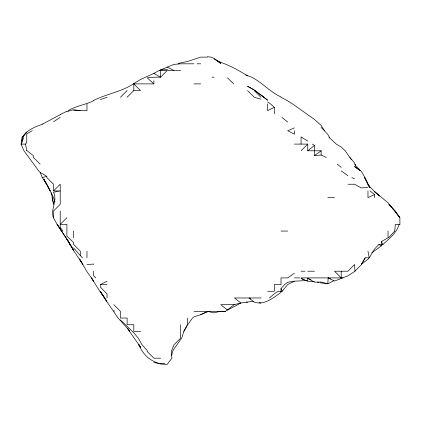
<?xml version="1.0" encoding="UTF-8"?>
<svg xmlns="http://www.w3.org/2000/svg" width="421" height="421" viewBox="0 0 421 421"><rect width="100%" height="100%" fill="white"/><g stroke="black" fill="none" stroke-linecap="round" stroke-linejoin="round"><path stroke-width="0.63" d="M330.453 278.791L328.133 277.902L327.833 283.807L319.923 282.759M21.903 141.056L22.129 137.409L26.765 132.078L22.324 137.409L21.05 144.098L23.96 150.786L38.648 170.858L40.148 172.394L46.836 176.404L46.836 177.546L53.53 184.24L53.53 190.929L60.219 190.929L53.53 192.276C57.84 200.733 50.273 209.148 53.399 217.689L53.53 217.925C59.693 229.392 67.897 239.607 73.985 251.142L82.926 264.525L79.758 259.362M171.61 355.756L172.557 351.498L173.957 348.914L181.688 338.116L183.83 331.427L187.334 324.738M21.397 144.098L23.623 137.409M399.155 224.382C396.598 233.008 389.225 238.57 382.952 244.454L378.905 244.454L374.664 248.895L369.222 257.831L367.975 259.273L361.286 264.362L365.191 257.831L369.222 257.831L367.975 251.142M365.191 257.831L361.286 264.788L354.593 271.556L347.904 275.802L334.521 281.075L328.133 277.902M183.83 331.427L187.334 325.396M269.366 297.973L274.308 293.8L278.013 291.285L282.154 291.285L287.69 284.554L294.379 281.207M21.05 144.098L25.507 144.098L26.765 142.608L26.765 133.831L32.285 130.715M250.569 298.899L248.995 297.973L254.237 302.167C264.446 305.535 273.166 297.805 281.002 292.448L281.002 288.627L284.601 284.596L287.69 282.27L294.379 281.149L306.546 280.602M388.541 237.76L394.714 231.071M120.432 97.267L127.121 90.573M127.121 97.267L133.815 90.573L140.503 90.573L133.815 83.884L133.815 90.573M53.53 190.929L60.219 184.24L60.219 204.311L53.53 211L53.53 217.925M66.907 217.689L60.219 224.382L66.907 224.382L66.907 236.16L73.601 242.549L73.601 244.454L80.29 251.142L80.29 255.51L82.479 257.831M301.073 150.786L307.762 144.098L307.762 150.786L321.144 150.786L321.144 155.017L326.359 157.475M253.631 301.173L240.859 303.025L234.165 304.667L225.482 311.356L220.788 311.651L219.878 311.356M307.762 150.786L314.45 145.519L312.371 144.098M388.046 231.071L388.046 237.76L381.358 241.628L381.358 245.89L371.727 252.874M314.45 145.519L314.45 155.565L321.144 150.786M294.379 273.24L287.69 277.902L281.002 277.902L281.002 284.596L274.308 284.596L274.308 291.285L267.619 291.285M53.53 121.79L60.219 117.338M208.611 311.356L200.717 314.697L194.023 316.808L192.481 318.044L187.698 324.738L187.334 318.044M194.023 63.813L180.646 63.813L173.957 64.381L159.164 70.502L153.886 73.391L140.503 79.501L133.383 83.884C121.232 91.904 106.534 93.92 93.672 100.456M60.219 114.649L42.658 124.027M333.964 280.633L327.833 283.807L321.144 282.044L314.45 282.159L307.762 278.307L307.762 281.186L314.45 281.591M68.113 110.644C76.022 105.813 85.458 104.85 93.672 100.693M107.05 297.973L107.05 293.99L100.361 287.017L100.361 284.596L107.05 281.191M60.219 114.591L66.907 111.233M267.619 101.993L270.619 103.955L274.308 107.297L267.619 110.644L267.619 103.955M200.717 314.697L207.406 311.356M374.664 197.617L374.664 194.586L367.975 197.617L367.975 190.929M66.907 111.923L69.954 110.644L73.601 109.723L80.106 110.644M294.379 127.905L287.69 130.715L294.379 134.236L294.379 130.715M178.157 63.813L180.646 62.808L187.334 61.566L200.685 57.124L207.406 57.124M43 124.027C35.201 126.779 26.765 129.9 22.324 137.409L22.129 137.409M100.361 99.63L107.05 97.267M220.02 311.356L214.094 312.882L207.511 311.356M40.148 172.394L42.274 177.546L46.836 176.404M314.45 155.565L321.144 155.017M86.979 264.525L93.672 264.046L93.672 264.525M367.975 187.482L361.286 187.919L354.593 184.24L347.904 184.24M164.832 363.644L160.575 363.902L153.886 362.465M160.575 69.86L167.263 69.697L168.537 70.502L180.646 70.502M197.033 63.813L200.717 63.813M159.164 70.502L167.263 70.502L160.575 77.196L153.886 77.196L147.192 77.806L153.886 83.884L153.886 80.716M212.079 77.196L214.094 77.196M133.383 83.884L153.886 83.884M194.023 83.884L200.717 83.884M73.601 110.644L86.979 110.644L86.979 103.955M294.379 144.098L307.762 144.098M360.597 170.858L354.593 166.579L360.597 170.858L354.593 164.285L354.593 162.848L349.851 157.475L345.183 150.786L341.215 147.05L336.247 144.098L329.033 137.409L329.396 137.409L327.833 134.462L321.144 127.342M327.833 197.617L334.521 197.617M399.845 217.689L394.735 211L399.845 217.689L399.95 224.382L395.34 224.382L394.735 231.071M281.002 231.071L287.69 231.071M301.073 271.213L304.962 271.213M307.762 271.213L314.45 271.213M294.379 277.902L299.81 277.902M301.073 277.902L307.314 277.902M307.762 277.902L342.973 277.902M100.361 284.596L107.05 284.596M261.152 297.973L234.434 297.973L240.859 303.025L227.477 310.13L220.788 304.667L234.165 304.667M194.023 311.356L225.482 311.356M140.503 331.427L133.815 331.427L133.815 324.738L127.121 324.738L127.121 318.044L120.432 318.044L120.432 311.356L113.744 304.667M160.575 358.187L153.886 358.187L147.192 351.498L147.192 350.419L142.088 344.81L138.256 338.116L133.815 332.827L120.432 319.897M207.406 56.688L211.01 57.124L214.094 58.472L220.788 63.434L214.094 58.861L220.788 62.634L219.573 62.376M218.962 61.798C228.966 64.939 238.544 70.228 247.548 75.875M246.332 302.073L247.548 302.252M245.722 75.033C259.373 78.669 268.235 91.283 281.002 96.935M317.492 282.244L318.708 282.502M304.115 279.449L301.073 278.581L307.762 281.186M260.931 99.193L254.237 97.267L247.548 90.573M259.104 302.562L260.931 303.12M351.845 177.546L354.593 178.846M307.762 278.307L311.108 279.949M167.263 67.044L173.957 70.502M281.002 97.267L287.69 100.84L294.379 105.197L314.45 119.438L321.144 125.416L324.549 130.715M254.237 89.978L247.548 86.247L254.237 90.031M153.886 73.391L160.575 77.196L160.575 70.502M378.905 244.454L381.358 245.89M307.762 141.061L301.073 136.941M25.507 144.098L26.765 150.481L33.459 155.759L33.459 157.475L40.148 164.169M255.1 90.573L267.619 100.187L254.947 90.573M341.215 170.858L347.904 175.741M260.931 94.904L264.004 97.267M370.017 190.929L374.664 194.586M337.268 164.169L341.215 167.347M281.928 117.338L287.69 122.058M379.442 195.944L374.664 191.755L388.046 202.769L394.33 210.484M379.442 195.923L373.859 190.929L367.975 184.84L369.796 187.377M227.477 77.874L233.687 83.884M254.237 90.573L260.931 97.267M95.809 277.902L93.672 275.718L93.672 271.213M80.29 255.51L73.601 247.953M390.967 206.7L388.872 204.311L395.24 211L399.782 217.689M392.225 208.132L394.319 210.521M113.744 310.414L114.444 311.356M62.955 231.071L60.219 227.308L60.219 211M100.361 291.285L106.713 301.236L100.361 291.742L102.856 295.379M349.851 157.475L351.309 159.538M103.566 296.416L104.634 297.973L99.845 291.285L91.399 277.902L93.672 281.16L86.652 271.213L79.49 258.883M42.274 177.546L46.836 184.24L43.795 179.22M61.619 231.071L60.219 228.966L66.907 239.165L73.601 250.448L66.907 238.996L69.986 244.454M127.784 328.391L129.773 331.427L128.447 329.348M361.286 171.268L365.012 177.546L367.959 184.24L369.996 187.329M46.615 184.24L46.836 184.582L43.742 179.22L50.173 190.929L47.115 184.798L53.53 197.686L55.014 201.901M104.345 297.973L118.048 318.044L127.121 327.996L140.503 347.083L138.809 344.81L140.503 347.609L138.972 344.81C143.503 356.587 154.428 364.718 167.263 364.312L171.915 358.187L171.279 351.498L173.957 344.81L180.646 338.116L180.646 324.738M381.358 241.628L382.952 244.454M367.123 182.567L364.618 177.546L369.575 187.029M367.975 184.24L368.785 185.914M281.002 288.627L282.154 291.285M51.362 192.755L53.625 204.311M52.078 197.617L53.53 203.996M355.435 164.169L355.571 165.995M354.982 271.213L354.593 264.525L347.904 271.213L334.521 271.213L341.215 277.902L341.215 271.213M301.073 137.409L301.073 144.098M274.308 107.297L274.308 113.775M86.979 251.142L86.979 257.831M73.601 231.071L73.601 237.76M26.765 150.481L26.765 150.786M60.219 228.835L57.067 224.382L60.219 228.835"/></g></svg>
